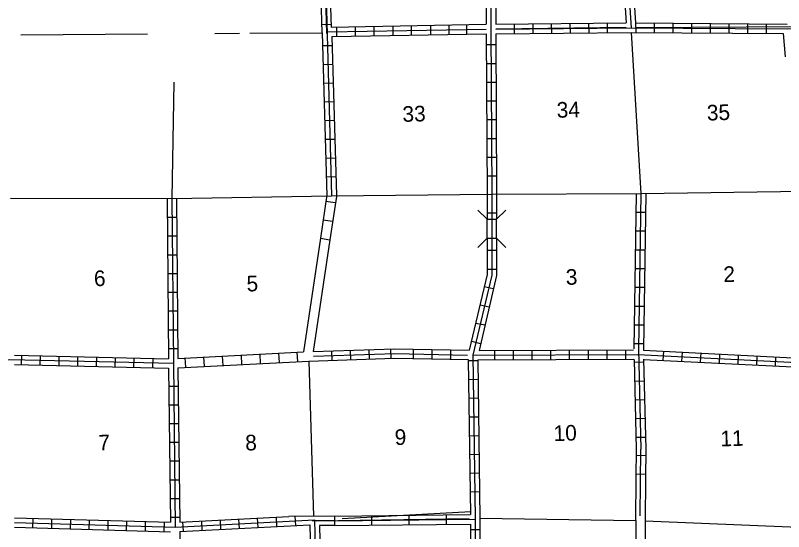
# Model space of a CAD drawing. Extents: x 1557140 to 1961012, y 15613470 to 16163728.
# Drawn here: x 1758392 to 1782978, y 15822362 to 15838886 of the extents above; entities that cross this region are included whole.
import ezdxf

# ---------------------------------------------------------------- set-up
doc = ezdxf.new("R2010")
doc.units = 0
for name, color, linetype in [('L10', 7, 'Continuous'), ('L11', 7, 'Continuous'), ('L13', 7, 'Continuous'), ('L14', 7, 'Continuous'), ('L18', 7, 'Continuous'), ('L4', 7, 'Continuous'), ('L8', 7, 'Continuous'), ('L9', 7, 'Continuous')]:
    doc.layers.add(name, color=color, linetype=linetype)

msp = doc.modelspace()

# ---------------------------------------------------------------- linework, layer by layer
at = {"layer": 'L10'}
for p, q in [((1768156, 15831750), (1767614, 15828115)), ((1768457, 15831706), (1767920, 15828125))]:
    msp.add_line(p, q, dxfattribs=at)
at = {"layer": 'L11'}
for p, q in [((1782963, 15838305), (1783027, 15837559)), ((1763654, 15822365), (1763765, 15817185))]:
    msp.add_line(p, q, dxfattribs=at)
for points in [[(1778252, 15824084), (1778235, 15822716)], [(1778559, 15824077), (1778551, 15822708)], [(1778251, 15822714), (1778238, 15820198), (1778285, 15817360)], [(1778551, 15822713), (1778538, 15820200), (1778585, 15817365)]]:
    msp.add_lwpolyline(points, dxfattribs=at)
at = {"layer": 'L13'}
for p, q in [((1765898, 15838316), (1768216, 15838332)), ((1778094, 15838342), (1778411, 15833184)), ((1758564, 15838258), (1762619, 15838290)), ((1764778, 15838305), (1765565, 15838316)), ((1763464, 15836748), (1763395, 15833025)), ((1767781, 15827819), (1767929, 15822853)), ((1773254, 15822790), (1778251, 15822716)), ((1778551, 15822708), (1783448, 15822507))]:
    msp.add_line(p, q, dxfattribs=at)
at = {"layer": 'L18'}
for p, q in [((1773490, 15832360), (1773189, 15832656)), ((1773786, 15832360), (1774087, 15832656)), ((1773490, 15832360), (1773786, 15832360)), ((1773490, 15831758), (1773490, 15832360)), ((1773786, 15831758), (1773786, 15832360)), ((1773490, 15831758), (1773189, 15831457)), ((1773490, 15831758), (1773786, 15831758)), ((1773786, 15831758), (1774087, 15831457))]:
    msp.add_line(p, q, dxfattribs=at)
at = {"layer": 'L4'}
msp.add_line((1768031, 15822713), (1772915, 15822782), dxfattribs=at)
msp.add_lwpolyline([(1758237, 15833031), (1763395, 15833025), (1768511, 15833115), (1773638, 15833168), (1778411, 15833184), (1783622, 15833258), (1788237, 15833289)], dxfattribs=at)
at = {"layer": 'L8'}
for p, q in [((1768216, 15843680), (1768511, 15833115)), ((1768496, 15838506), (1773463, 15838601)), ((1772265, 15838575), (1772265, 15838274)), ((1772832, 15838587), (1772832, 15838286)), ((1773765, 15838601), (1777936, 15838643)), ((1774364, 15838308), (1774361, 15838606)), ((1774961, 15838314), (1774958, 15838612)), ((1775557, 15838320), (1775554, 15838618)), ((1776154, 15838326), (1776151, 15838624)), ((1776751, 15838332), (1776748, 15838630)), ((1777347, 15838338), (1777344, 15838636)), ((1778254, 15838348), (1778252, 15838646)), ((1778253, 15838497), (1789001, 15838572)), ((1778851, 15838352), (1778849, 15838650)), ((1779448, 15838332), (1779446, 15838634)), ((1780044, 15838327), (1780042, 15838630)), ((1780641, 15838323), (1780639, 15838625)), ((1781238, 15838318), (1781236, 15838620)), ((1781834, 15838314), (1781832, 15838616)), ((1782431, 15838309), (1782429, 15838611)), ((1768213, 15838332), (1768363, 15833110)), ((1768379, 15838358), (1773464, 15838448)), ((1768664, 15838517), (1768664, 15838216)), ((1769271, 15838507), (1769271, 15838206)), ((1769863, 15838532), (1769863, 15838231)), ((1770470, 15838534), (1770470, 15838233)), ((1771061, 15838559), (1771061, 15838258)), ((1771673, 15838549), (1771673, 15838248)), ((1773765, 15838448), (1778094, 15838490)), ((1773765, 15838300), (1778094, 15838342)), ((1773766, 15838451), (1777937, 15838493)), ((1768522, 15838210), (1773463, 15838300)), ((1768522, 15838210), (1768664, 15833126)), ((1768527, 15837915), (1768231, 15837909)), ((1773464, 15837952), (1773765, 15837952)), ((1773469, 15837350), (1773770, 15837350)), ((1768543, 15837316), (1768242, 15837305)), ((1768564, 15836716), (1768263, 15836706)), ((1773469, 15836748), (1773770, 15836748)), ((1768585, 15836116), (1768284, 15836106)), ((1773469, 15836151), (1773770, 15836151)), ((1768596, 15835518), (1768295, 15835507)), ((1773480, 15835549), (1773781, 15835549)), ((1768617, 15834914), (1768321, 15834908)), ((1773480, 15834947), (1773781, 15834947)), ((1768627, 15834314), (1768332, 15834308)), ((1773480, 15834351), (1773781, 15834351)), ((1768638, 15833714), (1768342, 15833708)), ((1773490, 15833749), (1773786, 15833749)), ((1768363, 15833141), (1768156, 15831750)), ((1768326, 15832937), (1768628, 15832894)), ((1768664, 15833089), (1768457, 15831706)), ((1763252, 15832423), (1763553, 15832423)), ((1773490, 15832566), (1773786, 15832566)), ((1778253, 15832582), (1778553, 15832582)), ((1768241, 15832344), (1768542, 15832300)), ((1778247, 15831985), (1778548, 15831985)), ((1763252, 15831827), (1763553, 15831827)), ((1768156, 15831750), (1768457, 15831706)), ((1763263, 15831225), (1763564, 15831225)), ((1773490, 15831367), (1773786, 15831367)), ((1778237, 15831383), (1778538, 15831383)), ((1773490, 15830765), (1773786, 15830765)), ((1778231, 15830781), (1778527, 15830781)), ((1763274, 15830623), (1763569, 15830623)), ((1763274, 15830026), (1763569, 15830026)), ((1773395, 15830206), (1773685, 15830142)), ((1778221, 15830185), (1778522, 15830185)), ((1773263, 15829625), (1773553, 15829556)), ((1778210, 15829583), (1778506, 15829583)), ((1763279, 15829424), (1763580, 15829424)), ((1773131, 15829039), (1773421, 15828976)), ((1778194, 15828981), (1778495, 15828981)), ((1763289, 15828822), (1763590, 15828822)), ((1772989, 15828458), (1773279, 15828389)), ((1778189, 15828384), (1778490, 15828384)), ((1758590, 15827708), (1758596, 15828009)), ((1759187, 15827692), (1759198, 15827993)), ((1763289, 15828226), (1763590, 15828226)), ((1765643, 15827711), (1765626, 15828013)), ((1766239, 15827741), (1766227, 15828044)), ((1766840, 15827772), (1766823, 15828074)), ((1767432, 15827802), (1767415, 15828105)), ((1767928, 15827980), (1770538, 15828062)), ((1768529, 15827849), (1768519, 15828148)), ((1769125, 15827868), (1769115, 15828166)), ((1769721, 15827887), (1769712, 15828185)), ((1770422, 15827913), (1770413, 15828211)), ((1770538, 15828062), (1772866, 15828010)), ((1771131, 15827899), (1771138, 15828198)), ((1771728, 15827886), (1771735, 15828184)), ((1772324, 15827873), (1772331, 15828171)), ((1773722, 15828157), (1773722, 15827856)), ((1774319, 15828168), (1774319, 15827867)), ((1774921, 15828168), (1774921, 15827867)), ((1775523, 15828168), (1775523, 15827867)), ((1776119, 15828173), (1776119, 15827872)), ((1776721, 15828173), (1776721, 15827872)), ((1777323, 15828173), (1777323, 15827872)), ((1777920, 15828184), (1777920, 15827883)), ((1779129, 15828141), (1779113, 15827840)), ((1779731, 15828110), (1779715, 15827809)), ((1780328, 15828083), (1780312, 15827782)), ((1780929, 15828052), (1780914, 15827751)), ((1781521, 15828015), (1781510, 15827724)), ((1782123, 15827993), (1782112, 15827692)), ((1759789, 15827682), (1759794, 15827983)), ((1760391, 15827666), (1760396, 15827967)), ((1760987, 15827656), (1760998, 15827956)), ((1761589, 15827640), (1761595, 15827941)), ((1762186, 15827624), (1762197, 15827925)), ((1762788, 15827619), (1762798, 15827914)), ((1763845, 15827621), (1763828, 15827921)), ((1764441, 15827651), (1764429, 15827952)), ((1765042, 15827681), (1765025, 15827982)), ((1772888, 15827835), (1773189, 15827840)), ((1778194, 15827782), (1778495, 15827793)), ((1782719, 15827956), (1782703, 15827656)), ((1763305, 15827022), (1763606, 15827022)), ((1772899, 15827233), (1773194, 15827238)), ((1778210, 15827180), (1778511, 15827191)), ((1772904, 15826631), (1773205, 15826642)), ((1778231, 15826584), (1778527, 15826589)), ((1763311, 15826425), (1763612, 15826425)), ((1772915, 15826035), (1773210, 15826040)), ((1763321, 15825823), (1763622, 15825823)), ((1778237, 15825982), (1778538, 15825992)), ((1772920, 15825433), (1773221, 15825443)), ((1778253, 15825385), (1778553, 15825390)), ((1763321, 15825227), (1763622, 15825227)), ((1772930, 15824831), (1773231, 15824841)), ((1778262, 15824806), (1778560, 15824802)), ((1763332, 15824625), (1763627, 15824625)), ((1772936, 15824234), (1773237, 15824239)), ((1778254, 15824210), (1778552, 15824206)), ((1763337, 15824023), (1763638, 15824023)), ((1772946, 15823632), (1773247, 15823643)), ((1763348, 15823426), (1763648, 15823426)), ((1768609, 15822857), (1767146, 15822849)), ((1767365, 15822560), (1767344, 15822856)), ((1768614, 15822557), (1768612, 15822857)), ((1758955, 15822492), (1758965, 15822793)), ((1759557, 15822476), (1759562, 15822777)), ((1760153, 15822460), (1760164, 15822756)), ((1760755, 15822439), (1760766, 15822740)), ((1761357, 15822423), (1761362, 15822713)), ((1761954, 15822402), (1761964, 15822698)), ((1762556, 15822381), (1762561, 15822682)), ((1763157, 15822365), (1763163, 15822666)), ((1763353, 15822824), (1763654, 15822824)), ((1763770, 15822375), (1763754, 15822676)), ((1764372, 15822402), (1764356, 15822698)), ((1764963, 15822434), (1764953, 15822734)), ((1765565, 15822465), (1765544, 15822766)), ((1766162, 15822497), (1766146, 15822798)), ((1766764, 15822523), (1766748, 15822824)), ((1768610, 15822707), (1767894, 15822703)), ((1768611, 15822557), (1768121, 15822554)), ((1772957, 15822434), (1773253, 15822434))]:
    msp.add_line(p, q, dxfattribs=at)
for points in [[(1777746, 15848834), (1777835, 15843760), (1777978, 15840275), (1778094, 15838490)], [(1777894, 15848839), (1777989, 15843765), (1778131, 15840285), (1778237, 15838643)], [(1773992, 15843556), (1774124, 15843374), (1774103, 15842640), (1774097, 15842624), (1773812, 15842540), (1773590, 15842408), (1773480, 15842107), (1773463, 15838601)], [(1774171, 15843559), (1774272, 15843427), (1774256, 15842593), (1774187, 15842498), (1773870, 15842397), (1773712, 15842308), (1773627, 15842081), (1773612, 15838448), (1773638, 15833168)], [(1774340, 15843591), (1774419, 15843475), (1774404, 15842540), (1774282, 15842376), (1773928, 15842260), (1773839, 15842207), (1773780, 15842059), (1773765, 15838601)], [(1777698, 15843607), (1777830, 15840264), (1777936, 15838643)], [(1778237, 15838643), (1783089, 15838606)], [(1778094, 15838490), (1783089, 15838458), (1788379, 15838559)], [(1778094, 15838342), (1782963, 15838305)], [(1773463, 15838300), (1773490, 15833168)], [(1773765, 15838300), (1773786, 15833168)], [(1773638, 15833168), (1773638, 15830575), (1773036, 15828009), (1773105, 15822793), (1773094, 15821457), (1773163, 15817972), (1773179, 15817497)], [(1773490, 15833168), (1773490, 15832365)], [(1773786, 15833168), (1773786, 15832381)], [(1778263, 15833184), (1778189, 15828210)], [(1778411, 15833184), (1778337, 15828199), (1778411, 15825000)], [(1778564, 15833184), (1778490, 15828199), (1778490, 15828173)], [(1763247, 15833025), (1763295, 15827898)], [(1763395, 15833025), (1763448, 15827751), (1763506, 15822507)], [(1763548, 15833025), (1763596, 15827909)], [(1773490, 15831742), (1773490, 15830591), (1772920, 15828168)], [(1773786, 15831748), (1773786, 15830560), (1773231, 15828157)], [(1758363, 15828009), (1763295, 15827898)], [(1763596, 15827909), (1767614, 15828115)], [(1767920, 15828125), (1770523, 15828215), (1772920, 15828168)], [(1773036, 15828009), (1778311, 15828030), (1783411, 15827777), (1788712, 15827914)], [(1773231, 15828157), (1778173, 15828184)], [(1778495, 15828173), (1783268, 15827930)], [(1747798, 15827677), (1753078, 15827698), (1758216, 15827867), (1763448, 15827751)], [(1763596, 15827608), (1767781, 15827819)], [(1767781, 15827819), (1770523, 15827914), (1772888, 15827867)], [(1772888, 15827867), (1772957, 15822906)], [(1773194, 15827856), (1778189, 15827883)], [(1773194, 15827856), (1773254, 15822790)], [(1778194, 15827867), (1778263, 15825000)], [(1778495, 15827883), (1778564, 15825000)], [(1778495, 15827872), (1783268, 15827634)], [(1758363, 15827708), (1763295, 15827597)], [(1763295, 15827597), (1763353, 15822666)], [(1763596, 15827608), (1763654, 15822666)], [(1778263, 15825000), (1778252, 15824084)], [(1778387, 15822865), (1778413, 15824998)], [(1778564, 15825000), (1778559, 15824077)], [(1763654, 15822666), (1767146, 15822849)], [(1758363, 15822808), (1763353, 15822666)], [(1758363, 15822655), (1763506, 15822507), (1767962, 15822740), (1768094, 15817365)], [(1772957, 15822606), (1772946, 15821457), (1773015, 15817972), (1773031, 15817491)], [(1773253, 15822790), (1773247, 15821457), (1773311, 15817972), (1773332, 15817507)], [(1758363, 15822507), (1763353, 15822360)], [(1763654, 15822365), (1767814, 15822581), (1767946, 15817365)], [(1768121, 15822554), (1768247, 15817365)]]:
    msp.add_lwpolyline(points, dxfattribs=at)
at = {"layer": 'L9'}
for p, q in [((1768126, 15840978), (1768201, 15838332)), ((1768276, 15840982), (1768351, 15838302)), ((1768426, 15840987), (1768496, 15838506)), ((1768194, 15838593), (1768492, 15838601)), ((1773770, 15838457), (1777925, 15838509)), ((1768608, 15822857), (1772957, 15822906)), ((1769805, 15822571), (1769802, 15822869)), ((1770998, 15822584), (1770995, 15822883)), ((1772191, 15822598), (1772188, 15822896)), ((1768610, 15822707), (1773091, 15822757)), ((1768612, 15822557), (1772957, 15822606))]:
    msp.add_line(p, q, dxfattribs=at)
msp.add_lwpolyline([(1768848, 15822788), (1772972, 15823005)], dxfattribs=at)

# ---------------------------------------------------------------- texts
at = {"layer": 'L14'}
for s, p in [('34', (1775723, 15835607)), ('33', (1770787, 15835475)), ('35', (1780528, 15835518)), ('6', (1760914, 15830216)), ('3', (1776014, 15830259)), ('2', (1781056, 15830348)), ('5', (1765797, 15830047)), ('10', (1775623, 15825258)), ('9', (1770539, 15825132)), ('11', (1780961, 15825089)), ('7', (1761056, 15824957)), ('8', (1765755, 15824957))]:
    msp.add_text(s, height=500, rotation=1.7657, dxfattribs=at).set_placement(p)

doc.saveas('drawing.dxf')
